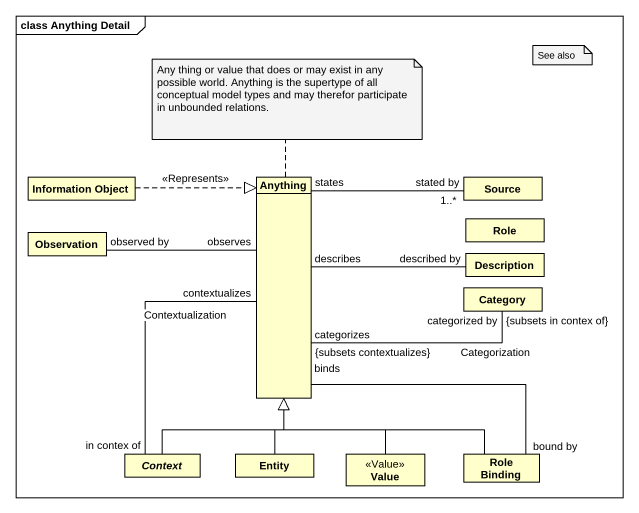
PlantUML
@startuml
mainframe class Anything Detail
hide circle
hide empty members
class "Information Object" as Information_Object
class Anything
class Source
class Observation
class Role
class Category
class Description
abstract class Context
class "Entity" as Entity_
class Value <<Value>>
class "Role Binding" as Role_Binding
Information_Object .right.|> Anything : <<Represents>>
Source "stated by\n1..*" -left- "states" Anything
Observation "observed by" -right- "observes" Anything
Category "categorized by\n{subsets in contex of}" -left- "categorizes\n{subsets contextualizes}" Anything : Categorization
Description "described by" -left- "describes" Anything
Context "in contex of" -up- "contextualizes" Anything : Contextualization
Context -up-|> Anything
Entity_ -up-|> Anything
Value -up-|> Anything
Role_Binding "bound by" -up- "binds" Anything
Role_Binding -up-|> Anything
note top of Anything : Any thing or value that does or may exist in any possible world. Anything is the supertype of all conceptual model types and may therefor participate in unbounded relations.
note as N2
  See also
end note
@enduml
